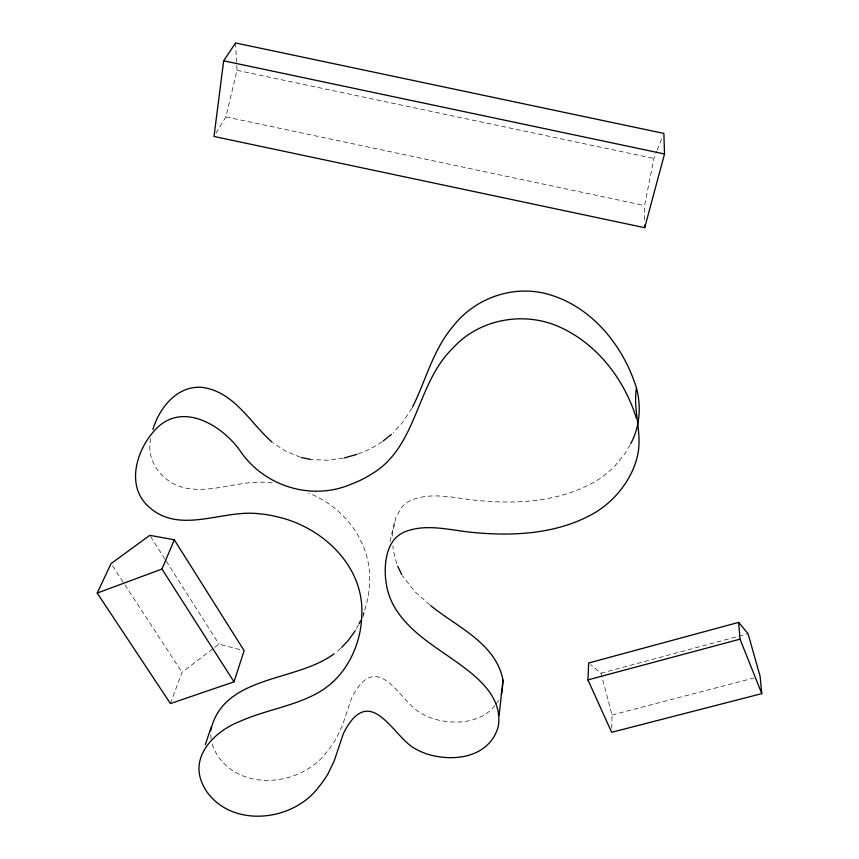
<?xml version="1.0" encoding="UTF-8"?>
<svg xmlns="http://www.w3.org/2000/svg" width="859" height="859" viewBox="0 0 859 859"><rect width="100%" height="100%" fill="white"/><g stroke="black" fill="none" stroke-linecap="round" stroke-linejoin="round"><path stroke-width="0.64" stroke-dasharray="4.29 3.22" d="M611.737 728.303L612.038 714.978L600.967 673.209L590.724 664.694M150.787 438.477C145.386 460.746 162.33 482.436 183.622 487.601C212.184 494.279 240.359 479.343 269.125 482.608A91.795 75.463 17.6 0 1 272.743 482.941M644.658 219.872L644.594 205.537L653.914 158.453L656.759 151.302M630.13 444.844L624.761 453.777L615.087 465.664A104.014 91.591 5.4 0 1 597.241 480.288C562.87 500.99 520.855 504.287 481.674 500.84C458.255 499.304 433.247 490.757 410.581 500.518A32.245 27.23 11.2 0 0 401.98 506.928L395.859 517.354L392.746 532.601A110.747 93.126 7.5 0 0 392.52 538.55M390.018 541.481L394.453 521.896M362.809 617.353L367.588 599.582A133.166 108.653 18.6 0 0 369.391 585.301C372.956 544.778 345.672 507.594 308.66 493.066M215.974 133.209L225.885 116.899L237.02 70.341L235.559 42.95M170.436 703.585L182.022 672.329L213.698 648.148M362.885 615.216L364.012 612.263M657.232 150.11L662.439 136.989M358.504 624.901L355.916 629.561M411.826 408.326L402.56 422.488L393.293 432.603M494.859 705.69C480.933 723.171 455.431 724.728 435.277 719.294A52.56 42.08 9.5 0 1 422.327 713.958C402.248 704.67 381.804 654.698 357.859 687.651A107.665 84.483 9.3 0 0 353.629 694.351A104.315 81.884 9.4 0 0 351.277 699.001L342.344 725.672L336.588 737.784A157.143 123.095 18.3 0 1 327.139 751.475C303.13 784.482 245.395 792.567 219.313 758.057A58.466 45.183 15.3 0 1 212.753 745.752L211.464 741.317M214.761 647.332L218.981 644.11L241.637 650.048M382.04 441.73L378.787 443.931A110.865 97.432 20.3 0 1 359.964 453.327L357.935 454.024M600.967 673.209L748.06 633.727M612.038 714.978L753.697 678.062M343.224 458.126L327.73 460.199L312.15 459.672M237.02 70.341L653.914 158.453M225.885 116.899L644.594 205.537M300.306 457.213L285.274 450.932L273.087 442.9M429.768 604.876L414.983 591.722L402.356 575.755M112.508 565.834L124.222 583.766M124.952 584.893L182.022 672.329M150.518 536.446L165.497 560.004M166.206 561.12L218.981 644.11M396.697 563.783L393.508 551.102A110.747 93.126 7.5 0 1 392.874 546.034M211.089 739.041L210.605 733.296M498.564 700.246A56.877 45.538 9.6 0 1 495.718 704.681M340.787 648.298A102.865 83.71 17.4 0 1 335.064 653.065"/><path stroke-width="1.29" d="M332.347 682.433A105.807 85.041 17.3 0 1 320.149 691.559C295.453 706.141 266.204 709.609 240.241 721.27C217.026 730 191.052 753.751 201.264 780.928A60.044 45.763 15.2 0 0 208.05 793.415C234.936 828.344 293.767 820.646 318.657 787.091A161.481 124.802 18.2 0 0 328.31 773.24L334.172 760.967L343.267 733.94A107.182 83.022 9.5 0 1 345.672 729.227A110.628 85.653 9.4 0 1 350 722.44C374.588 689.047 395.623 739.889 416.282 749.327A54.031 42.703 9.6 0 0 429.597 754.782C450.653 760.473 477.421 758.787 491.659 740.136A58.466 46.214 9.7 0 0 498.37 725.791C503.224 693.138 470.678 671.963 447.496 655.632C421.511 637.904 391.253 617.385 386.271 583.755A114.022 94.791 7.7 0 1 385.444 564.911C386.239 555.623 388.515 545.916 394.882 538.797A33.2 27.713 11.2 0 1 403.709 532.279C427.095 522.39 452.79 531.184 476.895 532.795C517.204 536.381 560.412 533.192 595.899 512.125A107.235 93.502 5.7 0 0 614.292 497.254C625.406 485.614 634.017 471.323 637.571 455.528C642.586 433.022 632.761 410.774 636.455 388.053C623.613 346.36 592.452 307.264 549.459 294.648C514.208 283.953 474.555 297.858 452.489 327.043C432.882 350.332 425.817 380.526 412.46 407.22M587.943 679.888L588.673 662.998L738.643 622.388L748.06 633.727L760.129 676.387L761.783 693.621L611.651 732.298L587.943 679.888L740.018 639.16L738.643 622.388M210.68 730.977C222.094 677.053 290.482 681.638 328.89 657.318A102.865 83.71 17.4 0 0 334.065 653.806M499.111 715.322L502.998 680.221C496.03 643.219 457.085 627.156 430.681 605.606M223.673 60.806L213.998 136.463L644.69 227.699L664.522 153.976L663.857 133.413L235.559 42.95L223.673 60.806L664.522 153.976M234.002 681.831L244.149 650.703L174.313 539.785L149.799 535.329L111.047 563.59L97.217 593.075L170.436 703.585L234.002 681.831L161.964 569.045L174.313 539.785M205.322 744.71L211.056 727.476M152.891 429.597C159.194 408.014 177.083 385.433 201.801 387.355C233.938 391.285 249.98 422.671 272.045 442.117M359.126 623.72L360.447 620.95M630.731 443.663C639.858 426.773 641.394 406.479 636.455 388.053M355.25 630.699L348.529 640.138L341.678 647.439M332.347 682.433C346.596 669.537 355.712 651.648 359.749 632.997A136.989 110.403 18.5 0 0 361.553 618.48C366.278 567.917 323.532 527.168 276.974 516.731A94.447 76.709 17.4 0 0 258.097 513.682C221.858 509.527 179.284 535.307 148.296 506.338C124.802 484.841 137.354 447.228 157.165 427.771C183.751 401.969 222.105 425.72 239.801 450.341C263.659 486.312 311.677 501.334 351.481 484.046A114.301 99.451 20 0 0 370.841 474.522C417.946 447.26 415.67 384.005 452.8 348.239C478.624 319.484 522.251 311.173 557.523 326.087C596.028 342.473 624.139 378.658 636.304 418.075M391.35 434.439L383.125 441M97.217 593.075L161.964 569.045M356.914 454.379L344.319 457.922M311.055 459.554L301.369 457.493M401.722 574.585L397.696 566.231M740.018 639.16L761.783 693.621M502.998 680.221L502.268 690.529A56.877 45.538 9.6 0 1 501.205 694.287M644.679 225.09L644.69 227.699"/></g></svg>
